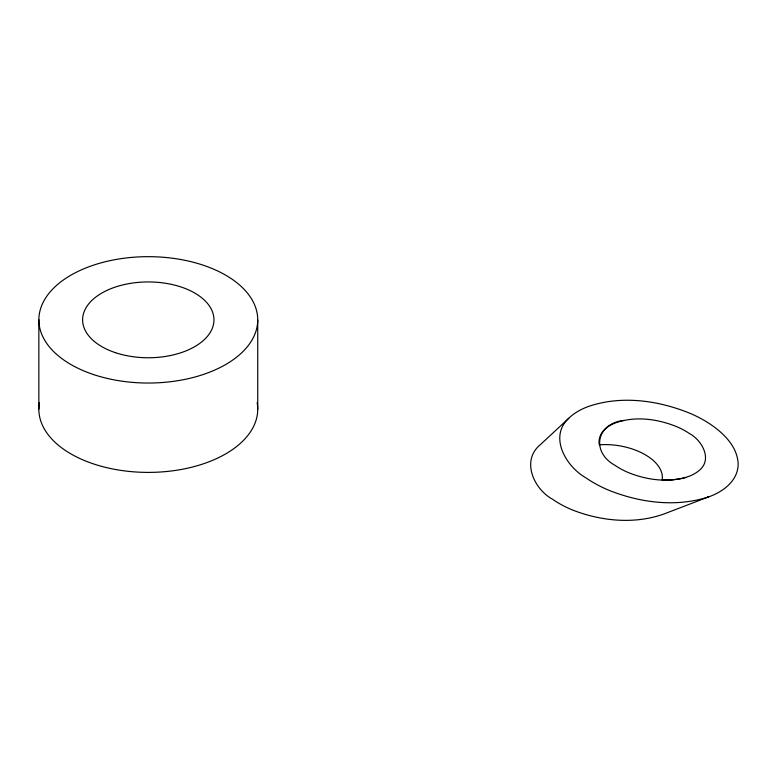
<?xml version="1.0" encoding="UTF-8"?>
<svg xmlns="http://www.w3.org/2000/svg" width="777" height="777" viewBox="0 0 777 777"><rect width="100%" height="100%" fill="white"/><g stroke="black" fill="none" stroke-linecap="round" stroke-linejoin="round"><path stroke-width="1.17" d="M568.735 418.279C548.407 437.072 566.346 466.86 585.975 477.894A127.37 73.533 0 0 0 609.508 490.53C640.714 502.836 676.553 507.517 708.877 496.775L663.956 513.986C634.663 524.436 601.699 521.26 573.057 510.207A104.905 60.567 0 0 1 552.525 499.232C533.886 489.083 520.891 460.644 540.268 444.745L570.92 416.287A60.441 34.897 0 0 1 587.276 406.895C620.91 394.871 658.847 400.34 691.19 413.811A127.515 73.621 0 0 1 710.401 424.261C723.717 433.343 737.13 446.328 738.15 463.383C738.577 480.778 722.367 492.521 707.361 497.299M685.78 477.418L689.432 476.155A35.849 20.697 0 0 0 698.785 470.784C713.092 459.78 702 440.17 689.228 433.391A76.496 44.163 0 0 0 677.262 426.894C657.41 418.735 633.983 415.462 613.607 423.65A35.771 20.658 0 0 0 607.002 427.476C601.592 431.342 597.969 438.082 599.271 444.803C612.334 443.89 625.611 446.017 637.703 451.019A62.947 36.344 0 0 1 649.553 457.527C656.682 462.558 663.723 470.707 662.169 480.069L672.076 479.895L680.778 478.681A38.976 22.504 0 0 0 685.78 477.418C666.928 482.672 646.503 479.875 628.554 472.649A76.437 44.134 0 0 1 615.044 465.365C590.792 452.039 596.27 423.358 623.931 420.415M257.731 320.007L257.731 409.362M38.85 319.697L38.85 409.052M257.148 402.68A109.44 63.19 0 0 1 148.29 472.397A109.44 63.19 0 0 1 39.433 402.68M93.57 374.572A109.44 63.19 0 0 0 257.731 319.852A109.44 63.19 0 0 0 93.57 265.132A109.44 63.19 0 0 0 93.57 374.572M115.462 352.68A65.666 37.908 0 0 0 213.957 319.852A65.666 37.908 0 0 0 115.462 287.014A65.666 37.908 0 0 0 115.462 352.68"/></g></svg>
